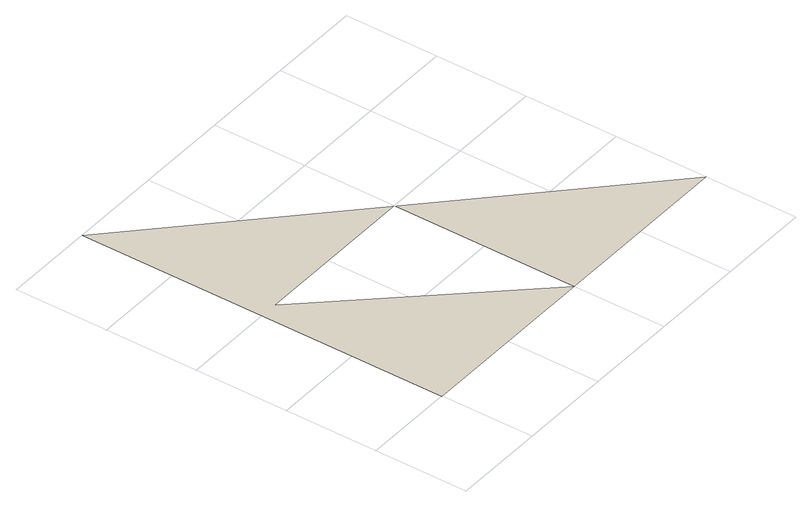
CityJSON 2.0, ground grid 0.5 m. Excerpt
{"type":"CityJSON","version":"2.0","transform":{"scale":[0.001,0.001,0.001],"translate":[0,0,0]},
"CityObjects":{
"building1":{"type":"Building","attributes":{"class":"3003","usage":"411","yearOfConstruction":"0001","measuredHeight":8.6,"storeysAboveGround":9999,"storeysBelowGround":9999,"BuildingIDAttribute.prefecture":"16","BuildingIDAttribute.city":"16211","BuildingDetailAttribute.totalFloorArea":76.2,"BuildingDetailAttribute.buildingFootprintArea":76.2,"BuildingDetailAttribute.buildingRoofEdgeArea":58.7,"BuildingDetailAttribute.buildingStructureType":"611","BuildingDetailAttribute.fireproofStructureType":"1011","BuildingDetailAttribute.landUseType":"211","BuildingDetailAttribute.detailedUsage":"4111","BuildingDetailAttribute.buildingHeight":-9999,"BuildingDetailAttribute.surveyYear":2020},"geometry":[{"type":"MultiSurface","lod":"0","boundaries":[[[0,1,2],[3,4,5]]]}]}
},
"vertices":[
[2000,0,0],[0,2000,0],[0,0,0],[1000,1000,0],[100,1000,0],[1000,0,0]
]}
